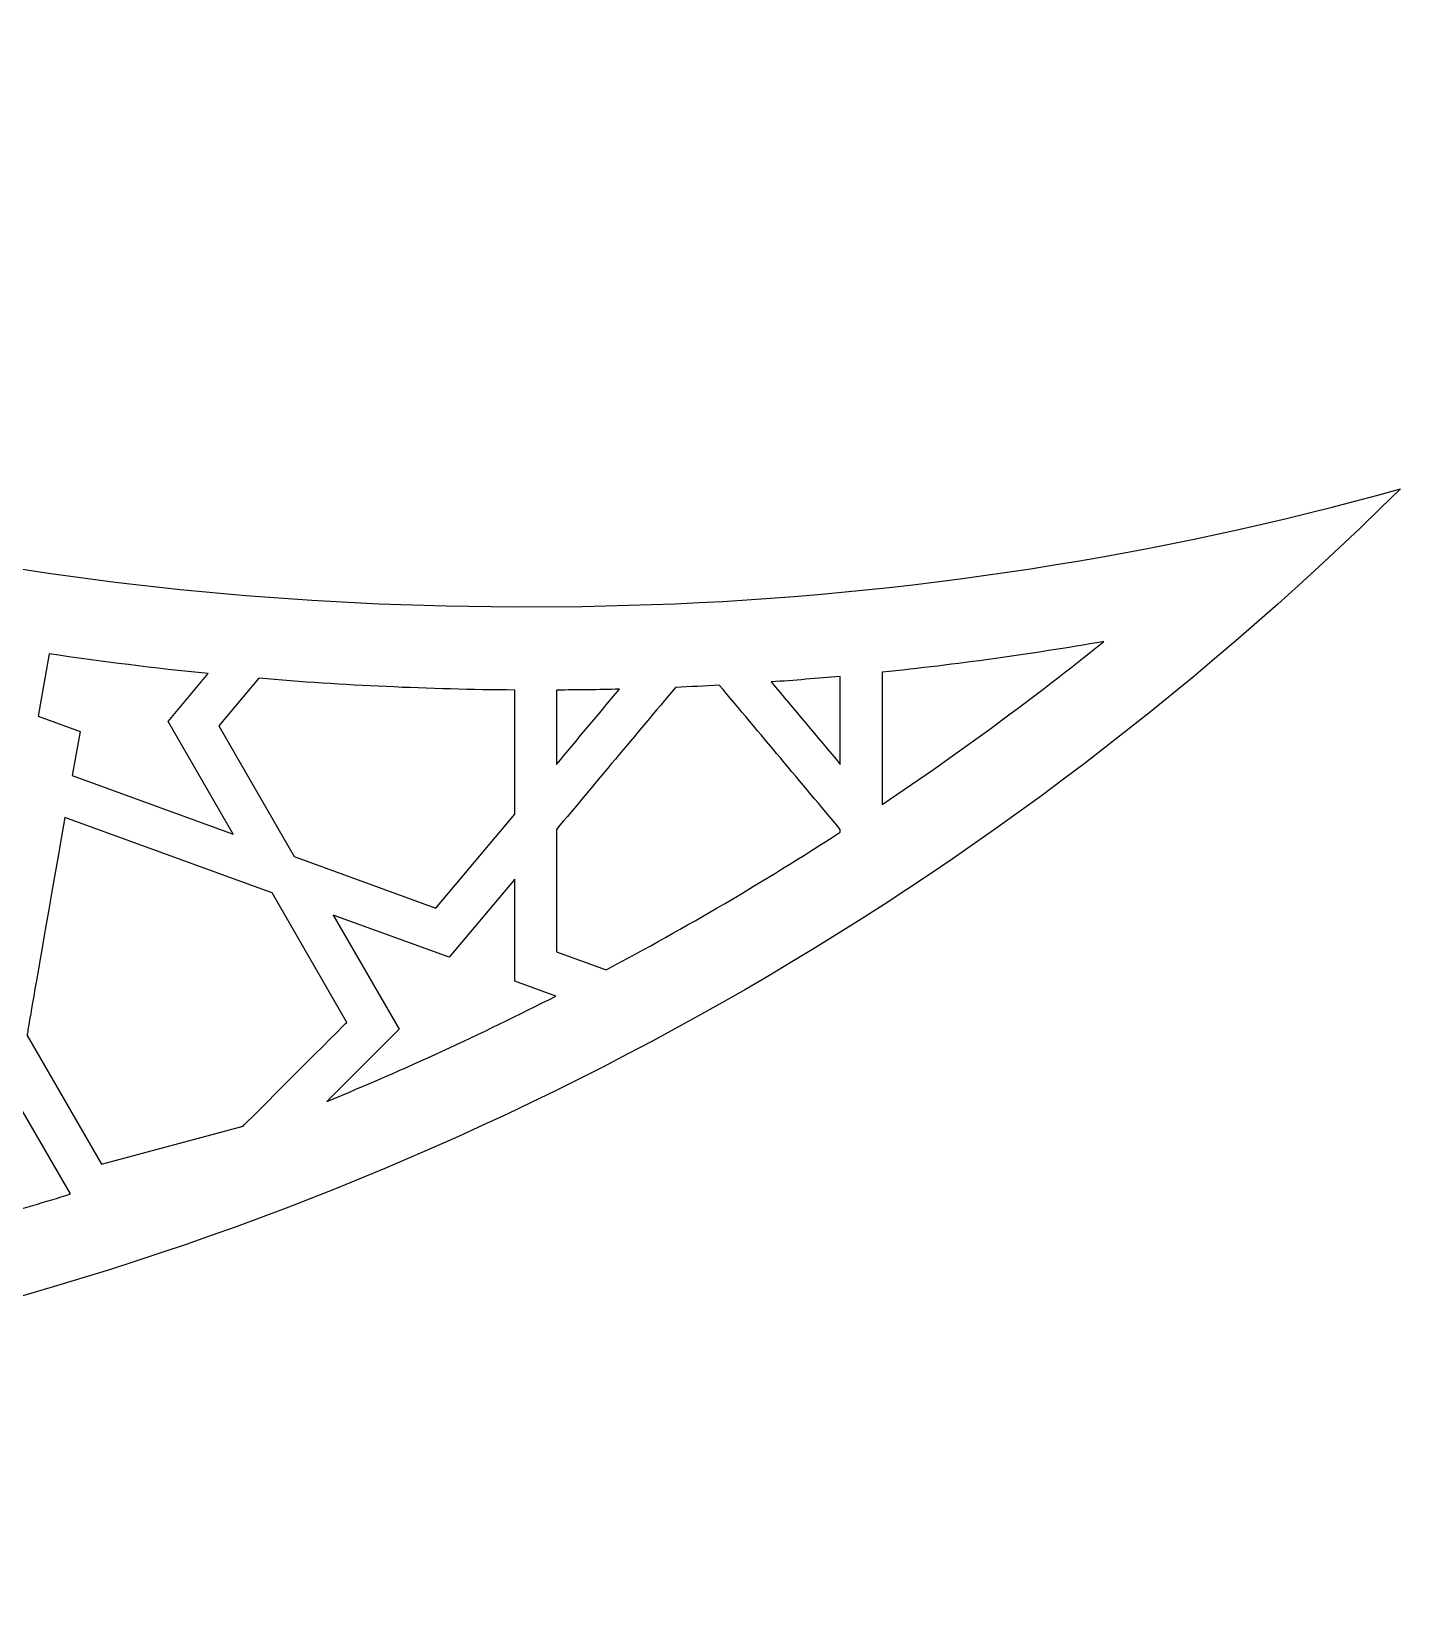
# Model space of a CAD drawing. Header units: millimetres. Extents: x -117 to 92, y -106 to 100.
# Drawn here: x 38 to 81.4, y -105.9 to -55.9 of the extents above; entities that cross this region are included whole.
import ezdxf

# ---------------------------------------------------------------- set-up
doc = ezdxf.new("R2010")
doc.units = ezdxf.units.MM
doc.header["$MEASUREMENT"] = 0
doc.layers.add('layer 1', color=7, linetype='Continuous')

msp = doc.modelspace()

# ---------------------------------------------------------------- linework, layer by layer
at = {"layer": 'layer 1', "color": 250}
for points, knots in [([(57.6633, -74.0462), (-35.9847, -77.3063), (-82.6981, 35.9438), (-17.6417, 100.1639), (-17.6417, 100.1639), (-115.9306, 72.747), (-116.9045, -66.9385), (-19.0207, -95.6874), (-19.0207, -95.6874), (15.7699, -105.9025), (54.2608, -97.1744), (81.3982, -70.3781), (81.3982, -70.3781), (73.7401, -72.5155), (65.72, -73.7644), (57.6633, -74.0462)], [0, 0, 0, 0, 0.2, 0.2, 0.2, 0.2, 0.4, 0.4, 0.4, 0.4, 0.6, 0.6, 0.6, 0.6, 1, 1, 1, 1]), ([(57.6633, -74.0462), (-35.9847, -77.3063), (-82.6981, 35.9438), (-17.6417, 100.1639), (-17.6417, 100.1639), (-115.9306, 72.747), (-116.9045, -66.9385), (-19.0207, -95.6874), (-19.0207, -95.6874), (15.7699, -105.9025), (54.2608, -97.1744), (81.3982, -70.3781), (81.3982, -70.3781), (73.7401, -72.5155), (65.72, -73.7644), (57.6633, -74.0462)], [0, 0, 0, 0, 0.2, 0.2, 0.2, 0.2, 0.4, 0.4, 0.4, 0.4, 0.6, 0.6, 0.6, 0.6, 1, 1, 1, 1]), ([(64.9725, -80.3752), (64.9725, -79.5598), (64.9725, -77.7405), (64.9725, -76.1883), (64.9725, -76.1883), (67.3255, -75.9421), (69.6687, -75.6193), (71.997, -75.2143), (71.997, -75.2143), (69.7791, -76.998), (67.5033, -78.6785), (64.9725, -80.3752)], [0, 0, 0, 0, 0.25, 0.25, 0.25, 0.25, 0.5, 0.5, 0.5, 0.5, 1, 1, 1, 1]), ([(64.9725, -80.3752), (64.9725, -79.5598), (64.9725, -77.7405), (64.9725, -76.1883), (64.9725, -76.1883), (67.3255, -75.9421), (69.6687, -75.6193), (71.997, -75.2143), (71.997, -75.2143), (69.7791, -76.998), (67.5033, -78.6785), (64.9725, -80.3752)], [0, 0, 0, 0, 0.25, 0.25, 0.25, 0.25, 0.5, 0.5, 0.5, 0.5, 1, 1, 1, 1]), ([(43.6175, -76.231), (43.6175, -76.231), (42.3496, -77.742), (42.3496, -77.742), (42.3496, -77.742), (42.3496, -77.742), (44.4119, -81.318), (44.4119, -81.318), (44.4119, -81.318), (44.4119, -81.318), (39.3139, -79.4621), (39.3139, -79.4621), (39.3139, -79.4621), (39.3139, -79.4621), (39.5605, -78.0659), (39.5605, -78.0659), (39.5605, -78.0659), (39.5605, -78.0659), (38.2281, -77.581), (38.2281, -77.581), (38.2281, -77.581), (38.2281, -77.581), (38.577, -75.6027), (38.577, -75.6027), (38.577, -75.6027), (40.2481, -75.8522), (41.9284, -76.0616), (43.6175, -76.231)], [0, 0, 0, 0, 0.125, 0.125, 0.125, 0.125, 0.25, 0.25, 0.25, 0.25, 0.375, 0.375, 0.375, 0.375, 0.5, 0.5, 0.5, 0.5, 0.625, 0.625, 0.625, 0.625, 0.75, 0.75, 0.75, 0.75, 1, 1, 1, 1]), ([(43.6175, -76.231), (43.6175, -76.231), (42.3496, -77.742), (42.3496, -77.742), (42.3496, -77.742), (42.3496, -77.742), (44.4119, -81.318), (44.4119, -81.318), (44.4119, -81.318), (44.4119, -81.318), (39.3139, -79.4621), (39.3139, -79.4621), (39.3139, -79.4621), (39.3139, -79.4621), (39.5605, -78.0659), (39.5605, -78.0659), (39.5605, -78.0659), (39.5605, -78.0659), (38.2281, -77.581), (38.2281, -77.581), (38.2281, -77.581), (38.2281, -77.581), (38.577, -75.6027), (38.577, -75.6027), (38.577, -75.6027), (40.2481, -75.8522), (41.9284, -76.0616), (43.6175, -76.231)], [0, 0, 0, 0, 0.125, 0.125, 0.125, 0.125, 0.25, 0.25, 0.25, 0.25, 0.375, 0.375, 0.375, 0.375, 0.5, 0.5, 0.5, 0.5, 0.625, 0.625, 0.625, 0.625, 0.75, 0.75, 0.75, 0.75, 1, 1, 1, 1]), ([(53.3308, -76.7513), (53.3308, -78.4261), (53.3308, -80.2259), (53.3308, -80.6834), (53.3308, -80.6834), (53.3308, -80.6834), (50.8374, -83.6552), (50.8374, -83.6552), (50.8374, -83.6552), (50.8374, -83.6552), (46.3465, -82.0222), (46.3465, -82.0222), (46.3465, -82.0222), (46.3465, -82.0222), (43.9597, -77.8831), (43.9597, -77.8831), (43.9597, -77.8831), (43.9597, -77.8831), (45.2219, -76.3788), (45.2219, -76.3788), (45.2219, -76.3788), (47.9062, -76.6064), (50.6109, -76.7312), (53.3308, -76.7513)], [0, 0, 0, 0, 0.1428571, 0.1428571, 0.1428571, 0.1428571, 0.2857143, 0.2857143, 0.2857143, 0.2857143, 0.4285714, 0.4285714, 0.4285714, 0.4285714, 0.5714286, 0.5714286, 0.5714286, 0.5714286, 0.7142857, 0.7142857, 0.7142857, 0.7142857, 1, 1, 1, 1]), ([(53.3308, -76.7513), (53.3308, -78.4261), (53.3308, -80.2259), (53.3308, -80.6834), (53.3308, -80.6834), (53.3308, -80.6834), (50.8374, -83.6552), (50.8374, -83.6552), (50.8374, -83.6552), (50.8374, -83.6552), (46.3465, -82.0222), (46.3465, -82.0222), (46.3465, -82.0222), (46.3465, -82.0222), (43.9597, -77.8831), (43.9597, -77.8831), (43.9597, -77.8831), (43.9597, -77.8831), (45.2219, -76.3788), (45.2219, -76.3788), (45.2219, -76.3788), (47.9062, -76.6064), (50.6109, -76.7312), (53.3308, -76.7513)], [0, 0, 0, 0, 0.1428571, 0.1428571, 0.1428571, 0.1428571, 0.2857143, 0.2857143, 0.2857143, 0.2857143, 0.4285714, 0.4285714, 0.4285714, 0.4285714, 0.5714286, 0.5714286, 0.5714286, 0.5714286, 0.7142857, 0.7142857, 0.7142857, 0.7142857, 1, 1, 1, 1]), ([(63.6485, -76.3167), (63.6485, -76.3167), (63.6485, -79.1041), (63.6485, -79.1041), (63.6485, -79.1041), (62.9292, -78.2465), (62.1834, -77.3571), (61.4592, -76.4942), (61.4592, -76.4942), (62.1898, -76.4427), (62.9193, -76.3838), (63.6485, -76.3167)], [0, 0, 0, 0, 0.25, 0.25, 0.25, 0.25, 0.5, 0.5, 0.5, 0.5, 1, 1, 1, 1]), ([(63.6485, -76.3167), (63.6485, -76.3167), (63.6485, -79.1041), (63.6485, -79.1041), (63.6485, -79.1041), (62.9292, -78.2465), (62.1834, -77.3571), (61.4592, -76.4942), (61.4592, -76.4942), (62.1898, -76.4427), (62.9193, -76.3838), (63.6485, -76.3167)], [0, 0, 0, 0, 0.25, 0.25, 0.25, 0.25, 0.5, 0.5, 0.5, 0.5, 1, 1, 1, 1]), ([(56.2254, -85.6167), (56.2254, -85.6167), (54.6552, -85.0445), (54.6552, -85.0445), (54.6552, -85.0445), (54.6552, -84.7178), (54.6552, -81.8892), (54.6552, -81.1653), (54.6552, -81.1653), (55.8419, -79.7497), (57.1885, -78.143), (58.4285, -76.6663), (58.4285, -76.6663), (58.8913, -76.6473), (59.3535, -76.6209), (59.8156, -76.5958), (59.8156, -76.5958), (61.0718, -78.0916), (62.4431, -79.7271), (63.6485, -81.1653), (63.6485, -81.1653), (63.6485, -81.1854), (63.6485, -81.2147), (63.6485, -81.2499), (63.6485, -81.2499), (61.2281, -82.8184), (58.7509, -84.273), (56.2254, -85.6167)], [0, 0, 0, 0, 0.125, 0.125, 0.125, 0.125, 0.25, 0.25, 0.25, 0.25, 0.375, 0.375, 0.375, 0.375, 0.5, 0.5, 0.5, 0.5, 0.625, 0.625, 0.625, 0.625, 0.75, 0.75, 0.75, 0.75, 1, 1, 1, 1]), ([(56.2254, -85.6167), (56.2254, -85.6167), (54.6552, -85.0445), (54.6552, -85.0445), (54.6552, -85.0445), (54.6552, -84.7178), (54.6552, -81.8892), (54.6552, -81.1653), (54.6552, -81.1653), (55.8419, -79.7497), (57.1885, -78.143), (58.4285, -76.6663), (58.4285, -76.6663), (58.8913, -76.6473), (59.3535, -76.6209), (59.8156, -76.5958), (59.8156, -76.5958), (61.0718, -78.0916), (62.4431, -79.7271), (63.6485, -81.1653), (63.6485, -81.1653), (63.6485, -81.1854), (63.6485, -81.2147), (63.6485, -81.2499), (63.6485, -81.2499), (61.2281, -82.8184), (58.7509, -84.273), (56.2254, -85.6167)], [0, 0, 0, 0, 0.125, 0.125, 0.125, 0.125, 0.25, 0.25, 0.25, 0.25, 0.375, 0.375, 0.375, 0.375, 0.5, 0.5, 0.5, 0.5, 0.625, 0.625, 0.625, 0.625, 0.75, 0.75, 0.75, 0.75, 1, 1, 1, 1]), ([(56.6515, -76.7239), (55.988, -77.5144), (55.3106, -78.3223), (54.6552, -79.1041), (54.6552, -79.1041), (54.6552, -79.1041), (54.6552, -76.7513), (54.6552, -76.7513), (54.6552, -76.7513), (55.3209, -76.7482), (55.9866, -76.7401), (56.6515, -76.7239)], [0, 0, 0, 0, 0.25, 0.25, 0.25, 0.25, 0.5, 0.5, 0.5, 0.5, 1, 1, 1, 1]), ([(56.6515, -76.7239), (55.988, -77.5144), (55.3106, -78.3223), (54.6552, -79.1041), (54.6552, -79.1041), (54.6552, -79.1041), (54.6552, -76.7513), (54.6552, -76.7513), (54.6552, -76.7513), (55.3209, -76.7482), (55.9866, -76.7401), (56.6515, -76.7239)], [0, 0, 0, 0, 0.25, 0.25, 0.25, 0.25, 0.5, 0.5, 0.5, 0.5, 1, 1, 1, 1]), ([(40.2368, -91.767), (40.2368, -91.767), (37.8841, -87.6924), (37.8841, -87.6924), (37.8841, -87.6924), (37.8841, -87.6924), (37.7807, -88.1602), (39.0804, -80.7861), (39.0804, -80.7861), (39.0804, -80.7861), (45.4403, -83.1013), (45.4403, -83.1013), (45.4403, -83.1013), (45.4403, -83.1013), (45.4406, -83.1018), (45.4406, -83.1018), (45.4406, -83.1018), (45.4406, -83.1018), (45.6431, -83.1755), (45.6431, -83.1755), (45.6431, -83.1755), (45.6431, -83.1755), (48.012, -87.2779), (48.012, -87.2779), (48.012, -87.2779), (48.0067, -87.2831), (44.7305, -90.5583), (44.7252, -90.5633), (44.7252, -90.5633), (44.7252, -90.5633), (40.2368, -91.767), (40.2368, -91.767)], [0, 0, 0, 0, 0.1111111, 0.1111111, 0.1111111, 0.1111111, 0.2222222, 0.2222222, 0.2222222, 0.2222222, 0.3333333, 0.3333333, 0.3333333, 0.3333333, 0.4444444, 0.4444444, 0.4444444, 0.4444444, 0.5555556, 0.5555556, 0.5555556, 0.5555556, 0.6666667, 0.6666667, 0.6666667, 0.6666667, 0.7777778, 0.7777778, 0.7777778, 0.7777778, 1, 1, 1, 1]), ([(40.2368, -91.767), (40.2368, -91.767), (37.8841, -87.6924), (37.8841, -87.6924), (37.8841, -87.6924), (37.8841, -87.6924), (37.7807, -88.1602), (39.0804, -80.7861), (39.0804, -80.7861), (39.0804, -80.7861), (45.4403, -83.1013), (45.4403, -83.1013), (45.4403, -83.1013), (45.4403, -83.1013), (45.4406, -83.1018), (45.4406, -83.1018), (45.4406, -83.1018), (45.4406, -83.1018), (45.6431, -83.1755), (45.6431, -83.1755), (45.6431, -83.1755), (45.6431, -83.1755), (48.012, -87.2779), (48.012, -87.2779), (48.012, -87.2779), (48.0067, -87.2831), (44.7305, -90.5583), (44.7252, -90.5633), (44.7252, -90.5633), (44.7252, -90.5633), (40.2368, -91.767), (40.2368, -91.767)], [0, 0, 0, 0, 0.1111111, 0.1111111, 0.1111111, 0.1111111, 0.2222222, 0.2222222, 0.2222222, 0.2222222, 0.3333333, 0.3333333, 0.3333333, 0.3333333, 0.4444444, 0.4444444, 0.4444444, 0.4444444, 0.5555556, 0.5555556, 0.5555556, 0.5555556, 0.6666667, 0.6666667, 0.6666667, 0.6666667, 0.7777778, 0.7777778, 0.7777778, 0.7777778, 1, 1, 1, 1]), ([(47.3816, -89.7806), (47.3816, -89.7806), (49.6665, -87.4963), (49.6665, -87.4963), (49.6665, -87.4963), (49.6665, -87.4963), (47.5784, -83.8788), (47.5784, -83.8788), (47.5784, -83.8788), (47.5784, -83.8788), (51.2558, -85.2162), (51.2558, -85.2162), (51.2558, -85.2162), (51.2558, -85.2162), (53.3308, -82.7433), (53.3308, -82.7433), (53.3308, -82.7433), (53.3308, -82.7433), (53.3308, -85.9719), (53.3308, -85.9719), (53.3308, -85.9719), (53.3308, -85.9719), (54.6322, -86.4457), (54.6322, -86.4457), (54.6322, -86.4457), (52.2549, -87.656), (49.8373, -88.7702), (47.3816, -89.7806)], [0, 0, 0, 0, 0.125, 0.125, 0.125, 0.125, 0.25, 0.25, 0.25, 0.25, 0.375, 0.375, 0.375, 0.375, 0.5, 0.5, 0.5, 0.5, 0.625, 0.625, 0.625, 0.625, 0.75, 0.75, 0.75, 0.75, 1, 1, 1, 1]), ([(47.3816, -89.7806), (47.3816, -89.7806), (49.6665, -87.4963), (49.6665, -87.4963), (49.6665, -87.4963), (49.6665, -87.4963), (47.5784, -83.8788), (47.5784, -83.8788), (47.5784, -83.8788), (47.5784, -83.8788), (51.2558, -85.2162), (51.2558, -85.2162), (51.2558, -85.2162), (51.2558, -85.2162), (53.3308, -82.7433), (53.3308, -82.7433), (53.3308, -82.7433), (53.3308, -82.7433), (53.3308, -85.9719), (53.3308, -85.9719), (53.3308, -85.9719), (53.3308, -85.9719), (54.6322, -86.4457), (54.6322, -86.4457), (54.6322, -86.4457), (52.2549, -87.656), (49.8373, -88.7702), (47.3816, -89.7806)], [0, 0, 0, 0, 0.125, 0.125, 0.125, 0.125, 0.25, 0.25, 0.25, 0.25, 0.375, 0.375, 0.375, 0.375, 0.5, 0.5, 0.5, 0.5, 0.625, 0.625, 0.625, 0.625, 0.75, 0.75, 0.75, 0.75, 1, 1, 1, 1]), ([(36.8716, -93.4246), (36.8716, -93.4246), (37.526, -89.7202), (37.526, -89.7202), (37.526, -89.7202), (37.526, -89.7202), (39.2536, -92.7125), (39.2536, -92.7125), (39.2536, -92.7125), (38.4623, -92.9594), (37.6686, -93.1978), (36.8716, -93.4246)], [0, 0, 0, 0, 0.25, 0.25, 0.25, 0.25, 0.5, 0.5, 0.5, 0.5, 1, 1, 1, 1]), ([(36.8716, -93.4246), (36.8716, -93.4246), (37.526, -89.7202), (37.526, -89.7202), (37.526, -89.7202), (37.526, -89.7202), (39.2536, -92.7125), (39.2536, -92.7125), (39.2536, -92.7125), (38.4623, -92.9594), (37.6686, -93.1978), (36.8716, -93.4246)], [0, 0, 0, 0, 0.25, 0.25, 0.25, 0.25, 0.5, 0.5, 0.5, 0.5, 1, 1, 1, 1])]:
    msp.add_open_spline(points, degree=3, knots=knots, dxfattribs=at)

doc.saveas('drawing.dxf')
